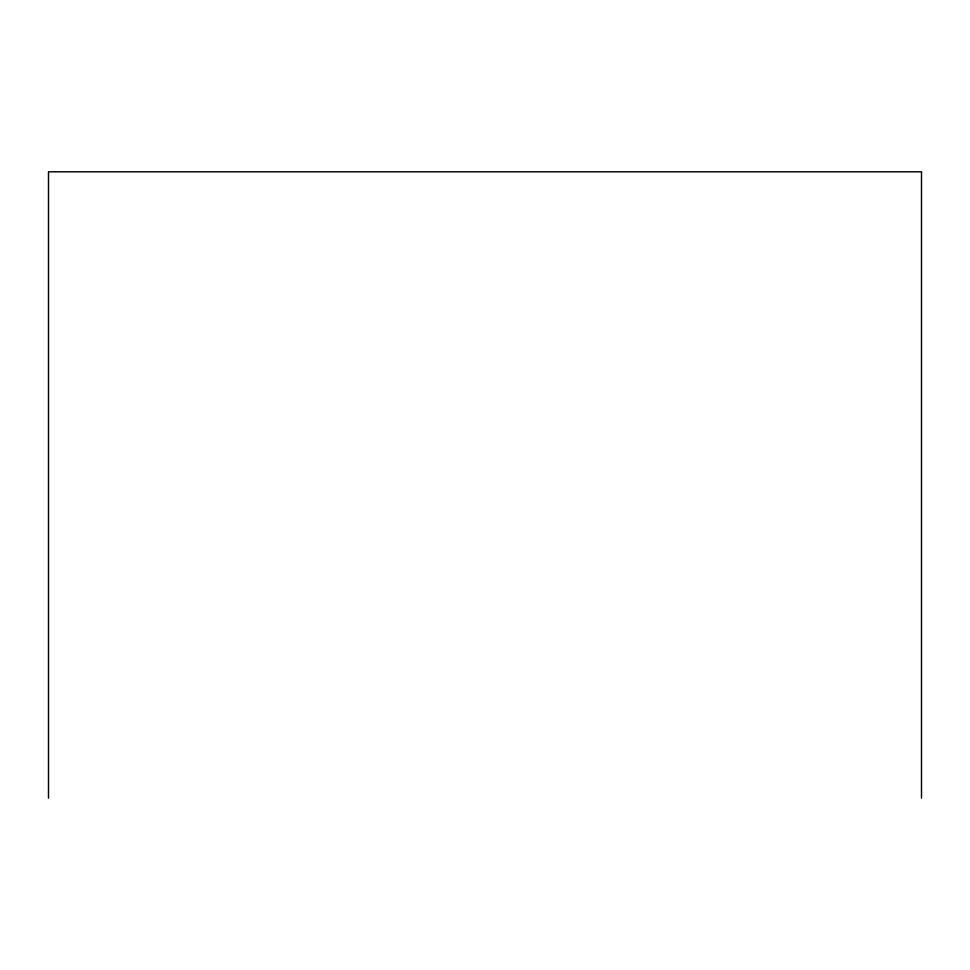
<?xml version="1.0" encoding="UTF-8"?>
<svg xmlns="http://www.w3.org/2000/svg" width="970" height="970" viewBox="0 0 970 970"><rect width="100%" height="100%" fill="white"/><g stroke="black" fill="none" stroke-linecap="round" stroke-linejoin="round"><path stroke-width="1.45" d="M921.5 798.189L921.5 171.811L48.5 171.811L48.5 798.189"/></g></svg>
